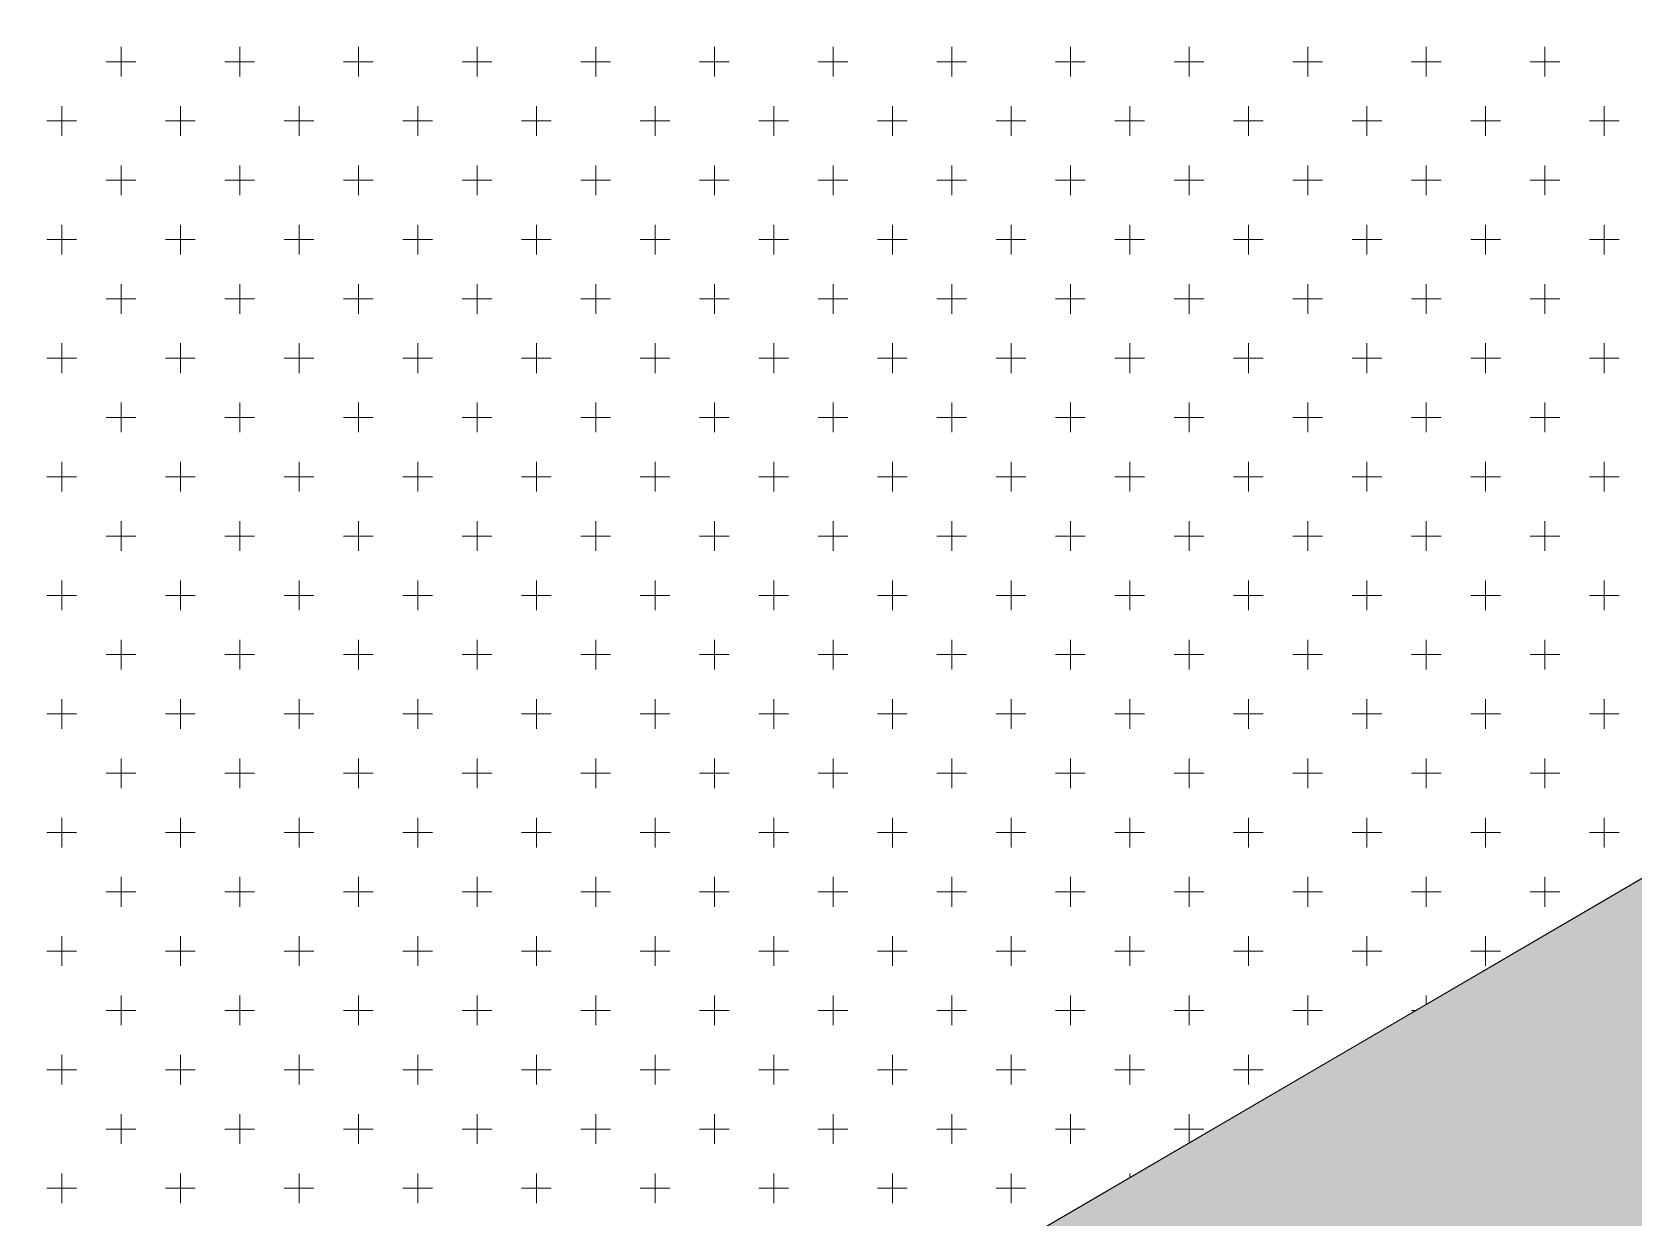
# Model space of a CAD drawing. Header units: metres. Extents: x 476631 to 477421, y 4483749 to 4484052.
# Drawn here: x 477110.9 to 477128.05, y 4483898.51 to 4483911.21 of the extents above; entities that cross this region are included whole.
import ezdxf

# ---------------------------------------------------------------- set-up
doc = ezdxf.new("R2010")
doc.units = ezdxf.units.M
for name, color, linetype, lineweight in [('PL_SAĞLIK', 150, 'Continuous', 0), ('serbest', 10, 'Continuous', 0), ('TK_PARSEL', 1, 'Continuous', 0)]:
    doc.layers.add(name, color=color, linetype=linetype, lineweight=lineweight)

msp = doc.modelspace()

# ---------------------------------------------------------------- hatches: boundary and pattern name
at = {"layer": 'serbest'}
h = msp.add_hatch(color=4, dxfattribs=at)
h.dxf.hatch_style = 1
h.paths.add_polyline_path([(477135.285, 4483906.329), (477094.387, 4483882.428), (477104.608, 4483871.307), (477142.628, 4483894.058)])

# ---------------------------------------------------------------- linework, layer by layer
at = {"layer": 'PL_SAĞLIK'}
msp.add_line((477160.327, 4483920.965), (477094.387, 4483882.428), dxfattribs=at)
at = {"layer": 'PL_SAĞLIK', "linetype": 'Continuous'}
for p, q in [((477111.854, 4483910.736), (477111.854, 4483911.054)), ((477113.124, 4483910.736), (477113.124, 4483911.054)), ((477114.394, 4483910.736), (477114.394, 4483911.054)), ((477115.664, 4483910.736), (477115.664, 4483911.054)), ((477116.934, 4483910.736), (477116.934, 4483911.054)), ((477118.204, 4483910.736), (477118.204, 4483911.054)), ((477119.474, 4483910.736), (477119.474, 4483911.054)), ((477120.744, 4483910.736), (477120.744, 4483911.054)), ((477122.014, 4483910.736), (477122.014, 4483911.054)), ((477123.284, 4483910.736), (477123.284, 4483911.054)), ((477124.554, 4483910.736), (477124.554, 4483911.054)), ((477125.824, 4483910.736), (477125.824, 4483911.054)), ((477127.094, 4483910.736), (477127.094, 4483911.054)), ((477111.695, 4483910.895), (477112.013, 4483910.895)), ((477112.965, 4483910.895), (477113.283, 4483910.895)), ((477114.235, 4483910.895), (477114.553, 4483910.895)), ((477115.505, 4483910.895), (477115.823, 4483910.895)), ((477116.775, 4483910.895), (477117.093, 4483910.895)), ((477118.045, 4483910.895), (477118.363, 4483910.895)), ((477119.315, 4483910.895), (477119.633, 4483910.895)), ((477120.585, 4483910.895), (477120.903, 4483910.895)), ((477121.855, 4483910.895), (477122.173, 4483910.895)), ((477123.125, 4483910.895), (477123.443, 4483910.895)), ((477124.395, 4483910.895), (477124.713, 4483910.895)), ((477125.665, 4483910.895), (477125.983, 4483910.895)), ((477126.935, 4483910.895), (477127.253, 4483910.895)), ((477111.06, 4483910.26), (477111.377, 4483910.26)), ((477111.219, 4483910.101), (477111.219, 4483910.419)), ((477112.33, 4483910.26), (477112.647, 4483910.26)), ((477112.489, 4483910.101), (477112.489, 4483910.419)), ((477113.6, 4483910.26), (477113.917, 4483910.26)), ((477113.759, 4483910.101), (477113.759, 4483910.419)), ((477114.87, 4483910.26), (477115.187, 4483910.26)), ((477115.029, 4483910.101), (477115.029, 4483910.419)), ((477116.14, 4483910.26), (477116.458, 4483910.26)), ((477116.299, 4483910.101), (477116.299, 4483910.419)), ((477117.41, 4483910.26), (477117.727, 4483910.26)), ((477117.569, 4483910.101), (477117.569, 4483910.419)), ((477118.68, 4483910.26), (477118.997, 4483910.26)), ((477118.839, 4483910.101), (477118.839, 4483910.419)), ((477119.95, 4483910.26), (477120.268, 4483910.26)), ((477120.109, 4483910.101), (477120.109, 4483910.419)), ((477121.22, 4483910.26), (477121.537, 4483910.26)), ((477121.379, 4483910.101), (477121.379, 4483910.419)), ((477122.49, 4483910.26), (477122.808, 4483910.26)), ((477122.649, 4483910.101), (477122.649, 4483910.419)), ((477123.76, 4483910.26), (477124.078, 4483910.26)), ((477123.919, 4483910.101), (477123.919, 4483910.419)), ((477125.03, 4483910.26), (477125.348, 4483910.26)), ((477125.189, 4483910.101), (477125.189, 4483910.419)), ((477126.3, 4483910.26), (477126.618, 4483910.26)), ((477126.459, 4483910.101), (477126.459, 4483910.419)), ((477127.57, 4483910.26), (477127.888, 4483910.26)), ((477127.729, 4483910.101), (477127.729, 4483910.419)), ((477111.854, 4483909.466), (477111.854, 4483909.784)), ((477113.124, 4483909.466), (477113.124, 4483909.784)), ((477114.394, 4483909.466), (477114.394, 4483909.784)), ((477115.664, 4483909.466), (477115.664, 4483909.784)), ((477116.934, 4483909.466), (477116.934, 4483909.784)), ((477118.204, 4483909.466), (477118.204, 4483909.784)), ((477119.474, 4483909.466), (477119.474, 4483909.784)), ((477120.744, 4483909.466), (477120.744, 4483909.784)), ((477122.014, 4483909.466), (477122.014, 4483909.784)), ((477123.284, 4483909.466), (477123.284, 4483909.784)), ((477124.554, 4483909.466), (477124.554, 4483909.784)), ((477125.824, 4483909.466), (477125.824, 4483909.784)), ((477127.094, 4483909.466), (477127.094, 4483909.784)), ((477111.695, 4483909.625), (477112.013, 4483909.625)), ((477112.965, 4483909.625), (477113.283, 4483909.625)), ((477114.235, 4483909.625), (477114.553, 4483909.625)), ((477115.505, 4483909.625), (477115.823, 4483909.625)), ((477116.775, 4483909.625), (477117.093, 4483909.625)), ((477118.045, 4483909.625), (477118.363, 4483909.625)), ((477119.315, 4483909.625), (477119.633, 4483909.625)), ((477120.585, 4483909.625), (477120.903, 4483909.625)), ((477121.855, 4483909.625), (477122.173, 4483909.625)), ((477123.125, 4483909.625), (477123.443, 4483909.625)), ((477124.395, 4483909.625), (477124.713, 4483909.625)), ((477125.665, 4483909.625), (477125.983, 4483909.625)), ((477126.935, 4483909.625), (477127.253, 4483909.625)), ((477111.219, 4483908.831), (477111.219, 4483909.149)), ((477112.489, 4483908.831), (477112.489, 4483909.149)), ((477113.759, 4483908.831), (477113.759, 4483909.149)), ((477115.029, 4483908.831), (477115.029, 4483909.149)), ((477116.299, 4483908.831), (477116.299, 4483909.149)), ((477117.569, 4483908.831), (477117.569, 4483909.149)), ((477118.839, 4483908.831), (477118.839, 4483909.149)), ((477120.109, 4483908.831), (477120.109, 4483909.149)), ((477121.379, 4483908.831), (477121.379, 4483909.149)), ((477122.649, 4483908.831), (477122.649, 4483909.149)), ((477123.919, 4483908.831), (477123.919, 4483909.149)), ((477125.189, 4483908.831), (477125.189, 4483909.149)), ((477126.459, 4483908.831), (477126.459, 4483909.149)), ((477127.729, 4483908.831), (477127.729, 4483909.149)), ((477111.06, 4483908.99), (477111.377, 4483908.99)), ((477112.33, 4483908.99), (477112.647, 4483908.99)), ((477113.6, 4483908.99), (477113.917, 4483908.99)), ((477114.87, 4483908.99), (477115.187, 4483908.99)), ((477116.14, 4483908.99), (477116.458, 4483908.99)), ((477117.41, 4483908.99), (477117.727, 4483908.99)), ((477118.68, 4483908.99), (477118.997, 4483908.99)), ((477119.95, 4483908.99), (477120.268, 4483908.99)), ((477121.22, 4483908.99), (477121.537, 4483908.99)), ((477122.49, 4483908.99), (477122.808, 4483908.99)), ((477123.76, 4483908.99), (477124.078, 4483908.99)), ((477125.03, 4483908.99), (477125.348, 4483908.99)), ((477126.3, 4483908.99), (477126.618, 4483908.99)), ((477127.57, 4483908.99), (477127.888, 4483908.99)), ((477111.854, 4483908.196), (477111.854, 4483908.514)), ((477113.124, 4483908.196), (477113.124, 4483908.514)), ((477114.394, 4483908.196), (477114.394, 4483908.514)), ((477115.664, 4483908.196), (477115.664, 4483908.514)), ((477116.934, 4483908.196), (477116.934, 4483908.514)), ((477118.204, 4483908.196), (477118.204, 4483908.514)), ((477119.474, 4483908.196), (477119.474, 4483908.514)), ((477120.744, 4483908.196), (477120.744, 4483908.514)), ((477122.014, 4483908.196), (477122.014, 4483908.514)), ((477123.284, 4483908.196), (477123.284, 4483908.514)), ((477124.554, 4483908.196), (477124.554, 4483908.514)), ((477125.824, 4483908.196), (477125.824, 4483908.514)), ((477127.094, 4483908.196), (477127.094, 4483908.514)), ((477111.695, 4483908.355), (477112.013, 4483908.355)), ((477112.965, 4483908.355), (477113.283, 4483908.355)), ((477114.235, 4483908.355), (477114.553, 4483908.355)), ((477115.505, 4483908.355), (477115.823, 4483908.355)), ((477116.775, 4483908.355), (477117.093, 4483908.355)), ((477118.045, 4483908.355), (477118.363, 4483908.355)), ((477119.315, 4483908.355), (477119.633, 4483908.355)), ((477120.585, 4483908.355), (477120.903, 4483908.355)), ((477121.855, 4483908.355), (477122.173, 4483908.355)), ((477123.125, 4483908.355), (477123.443, 4483908.355)), ((477124.395, 4483908.355), (477124.713, 4483908.355)), ((477125.665, 4483908.355), (477125.983, 4483908.355)), ((477126.935, 4483908.355), (477127.253, 4483908.355)), ((477111.219, 4483907.561), (477111.219, 4483907.879)), ((477112.489, 4483907.561), (477112.489, 4483907.879)), ((477113.759, 4483907.561), (477113.759, 4483907.879)), ((477115.029, 4483907.561), (477115.029, 4483907.879)), ((477116.299, 4483907.561), (477116.299, 4483907.879)), ((477117.569, 4483907.561), (477117.569, 4483907.879)), ((477118.839, 4483907.561), (477118.839, 4483907.879)), ((477120.109, 4483907.561), (477120.109, 4483907.879)), ((477121.379, 4483907.561), (477121.379, 4483907.879)), ((477122.649, 4483907.561), (477122.649, 4483907.879)), ((477123.919, 4483907.561), (477123.919, 4483907.879)), ((477125.189, 4483907.561), (477125.189, 4483907.879)), ((477126.459, 4483907.561), (477126.459, 4483907.879)), ((477127.729, 4483907.561), (477127.729, 4483907.879)), ((477111.06, 4483907.72), (477111.377, 4483907.72)), ((477112.33, 4483907.72), (477112.647, 4483907.72)), ((477113.6, 4483907.72), (477113.917, 4483907.72)), ((477114.87, 4483907.72), (477115.187, 4483907.72)), ((477116.14, 4483907.72), (477116.458, 4483907.72)), ((477117.41, 4483907.72), (477117.727, 4483907.72)), ((477118.68, 4483907.72), (477118.997, 4483907.72)), ((477119.95, 4483907.72), (477120.268, 4483907.72)), ((477121.22, 4483907.72), (477121.537, 4483907.72)), ((477122.49, 4483907.72), (477122.808, 4483907.72)), ((477123.76, 4483907.72), (477124.078, 4483907.72)), ((477125.03, 4483907.72), (477125.348, 4483907.72)), ((477126.3, 4483907.72), (477126.618, 4483907.72)), ((477127.57, 4483907.72), (477127.888, 4483907.72)), ((477111.854, 4483906.926), (477111.854, 4483907.244)), ((477113.124, 4483906.926), (477113.124, 4483907.244)), ((477114.394, 4483906.926), (477114.394, 4483907.244)), ((477115.664, 4483906.926), (477115.664, 4483907.244)), ((477116.934, 4483906.926), (477116.934, 4483907.244)), ((477118.204, 4483906.926), (477118.204, 4483907.244)), ((477119.474, 4483906.926), (477119.474, 4483907.244)), ((477120.744, 4483906.926), (477120.744, 4483907.244)), ((477122.014, 4483906.926), (477122.014, 4483907.244)), ((477123.284, 4483906.926), (477123.284, 4483907.244)), ((477124.554, 4483906.926), (477124.554, 4483907.244)), ((477125.824, 4483906.926), (477125.824, 4483907.244)), ((477127.094, 4483906.926), (477127.094, 4483907.244)), ((477111.695, 4483907.085), (477112.013, 4483907.085)), ((477112.965, 4483907.085), (477113.283, 4483907.085)), ((477114.235, 4483907.085), (477114.553, 4483907.085)), ((477115.505, 4483907.085), (477115.823, 4483907.085)), ((477116.775, 4483907.085), (477117.093, 4483907.085)), ((477118.045, 4483907.085), (477118.363, 4483907.085)), ((477119.315, 4483907.085), (477119.633, 4483907.085)), ((477120.585, 4483907.085), (477120.903, 4483907.085)), ((477121.855, 4483907.085), (477122.173, 4483907.085)), ((477123.125, 4483907.085), (477123.443, 4483907.085)), ((477124.395, 4483907.085), (477124.713, 4483907.085)), ((477125.665, 4483907.085), (477125.983, 4483907.085)), ((477126.935, 4483907.085), (477127.253, 4483907.085)), ((477111.219, 4483906.291), (477111.219, 4483906.609)), ((477112.489, 4483906.291), (477112.489, 4483906.609)), ((477113.759, 4483906.291), (477113.759, 4483906.609)), ((477115.029, 4483906.291), (477115.029, 4483906.609)), ((477116.299, 4483906.291), (477116.299, 4483906.609)), ((477117.569, 4483906.291), (477117.569, 4483906.609)), ((477118.839, 4483906.291), (477118.839, 4483906.609)), ((477120.109, 4483906.291), (477120.109, 4483906.609)), ((477121.379, 4483906.291), (477121.379, 4483906.609)), ((477122.649, 4483906.291), (477122.649, 4483906.609)), ((477123.919, 4483906.291), (477123.919, 4483906.609)), ((477125.189, 4483906.291), (477125.189, 4483906.609)), ((477126.459, 4483906.291), (477126.459, 4483906.609)), ((477127.729, 4483906.291), (477127.729, 4483906.609)), ((477111.06, 4483906.45), (477111.377, 4483906.45)), ((477112.33, 4483906.45), (477112.647, 4483906.45)), ((477113.6, 4483906.45), (477113.917, 4483906.45)), ((477114.87, 4483906.45), (477115.187, 4483906.45)), ((477116.14, 4483906.45), (477116.458, 4483906.45)), ((477117.41, 4483906.45), (477117.727, 4483906.45)), ((477118.68, 4483906.45), (477118.997, 4483906.45)), ((477119.95, 4483906.45), (477120.268, 4483906.45)), ((477121.22, 4483906.45), (477121.537, 4483906.45)), ((477122.49, 4483906.45), (477122.808, 4483906.45)), ((477123.76, 4483906.45), (477124.078, 4483906.45)), ((477125.03, 4483906.45), (477125.348, 4483906.45)), ((477126.3, 4483906.45), (477126.618, 4483906.45)), ((477127.57, 4483906.45), (477127.888, 4483906.45)), ((477111.854, 4483905.656), (477111.854, 4483905.974)), ((477113.124, 4483905.656), (477113.124, 4483905.974)), ((477114.394, 4483905.656), (477114.394, 4483905.974)), ((477115.664, 4483905.656), (477115.664, 4483905.974)), ((477116.934, 4483905.656), (477116.934, 4483905.974)), ((477118.204, 4483905.656), (477118.204, 4483905.974)), ((477119.474, 4483905.656), (477119.474, 4483905.974)), ((477120.744, 4483905.656), (477120.744, 4483905.974)), ((477122.014, 4483905.656), (477122.014, 4483905.974)), ((477123.284, 4483905.656), (477123.284, 4483905.974)), ((477124.554, 4483905.656), (477124.554, 4483905.974)), ((477125.824, 4483905.656), (477125.824, 4483905.974)), ((477127.094, 4483905.656), (477127.094, 4483905.974)), ((477111.695, 4483905.815), (477112.013, 4483905.815)), ((477112.965, 4483905.815), (477113.283, 4483905.815)), ((477114.235, 4483905.815), (477114.553, 4483905.815)), ((477115.505, 4483905.815), (477115.823, 4483905.815)), ((477116.775, 4483905.815), (477117.093, 4483905.815)), ((477118.045, 4483905.815), (477118.363, 4483905.815)), ((477119.315, 4483905.815), (477119.633, 4483905.815)), ((477120.585, 4483905.815), (477120.903, 4483905.815)), ((477121.855, 4483905.815), (477122.173, 4483905.815)), ((477123.125, 4483905.815), (477123.443, 4483905.815)), ((477124.395, 4483905.815), (477124.713, 4483905.815)), ((477125.665, 4483905.815), (477125.983, 4483905.815)), ((477126.935, 4483905.815), (477127.253, 4483905.815)), ((477111.219, 4483905.021), (477111.219, 4483905.339)), ((477112.489, 4483905.021), (477112.489, 4483905.339)), ((477113.759, 4483905.021), (477113.759, 4483905.339)), ((477115.029, 4483905.021), (477115.029, 4483905.339)), ((477116.299, 4483905.021), (477116.299, 4483905.339)), ((477117.569, 4483905.021), (477117.569, 4483905.339)), ((477118.839, 4483905.021), (477118.839, 4483905.339)), ((477120.109, 4483905.021), (477120.109, 4483905.339)), ((477121.379, 4483905.021), (477121.379, 4483905.339)), ((477122.649, 4483905.021), (477122.649, 4483905.339)), ((477123.919, 4483905.021), (477123.919, 4483905.339)), ((477125.189, 4483905.021), (477125.189, 4483905.339)), ((477126.459, 4483905.021), (477126.459, 4483905.339)), ((477127.729, 4483905.021), (477127.729, 4483905.339)), ((477111.06, 4483905.18), (477111.377, 4483905.18)), ((477112.33, 4483905.18), (477112.647, 4483905.18)), ((477113.6, 4483905.18), (477113.917, 4483905.18)), ((477114.87, 4483905.18), (477115.187, 4483905.18)), ((477116.14, 4483905.18), (477116.458, 4483905.18)), ((477117.41, 4483905.18), (477117.727, 4483905.18)), ((477118.68, 4483905.18), (477118.997, 4483905.18)), ((477119.95, 4483905.18), (477120.268, 4483905.18)), ((477121.22, 4483905.18), (477121.537, 4483905.18)), ((477122.49, 4483905.18), (477122.808, 4483905.18)), ((477123.76, 4483905.18), (477124.078, 4483905.18)), ((477125.03, 4483905.18), (477125.348, 4483905.18)), ((477126.3, 4483905.18), (477126.618, 4483905.18)), ((477127.57, 4483905.18), (477127.888, 4483905.18)), ((477111.854, 4483904.386), (477111.854, 4483904.704)), ((477113.124, 4483904.386), (477113.124, 4483904.704)), ((477114.394, 4483904.386), (477114.394, 4483904.704)), ((477115.664, 4483904.386), (477115.664, 4483904.704)), ((477116.934, 4483904.386), (477116.934, 4483904.704)), ((477118.204, 4483904.386), (477118.204, 4483904.704)), ((477119.474, 4483904.386), (477119.474, 4483904.704)), ((477120.744, 4483904.386), (477120.744, 4483904.704)), ((477122.014, 4483904.386), (477122.014, 4483904.704)), ((477123.284, 4483904.386), (477123.284, 4483904.704)), ((477124.554, 4483904.386), (477124.554, 4483904.704)), ((477125.824, 4483904.386), (477125.824, 4483904.704)), ((477127.094, 4483904.386), (477127.094, 4483904.704)), ((477111.695, 4483904.545), (477112.013, 4483904.545)), ((477112.965, 4483904.545), (477113.283, 4483904.545)), ((477114.235, 4483904.545), (477114.553, 4483904.545)), ((477115.505, 4483904.545), (477115.823, 4483904.545)), ((477116.775, 4483904.545), (477117.093, 4483904.545)), ((477118.045, 4483904.545), (477118.363, 4483904.545)), ((477119.315, 4483904.545), (477119.633, 4483904.545)), ((477120.585, 4483904.545), (477120.903, 4483904.545)), ((477121.855, 4483904.545), (477122.173, 4483904.545)), ((477123.125, 4483904.545), (477123.443, 4483904.545)), ((477124.395, 4483904.545), (477124.713, 4483904.545)), ((477125.665, 4483904.545), (477125.983, 4483904.545)), ((477126.935, 4483904.545), (477127.253, 4483904.545)), ((477111.06, 4483903.91), (477111.377, 4483903.91)), ((477111.219, 4483903.751), (477111.219, 4483904.069)), ((477112.33, 4483903.91), (477112.647, 4483903.91)), ((477112.489, 4483903.751), (477112.489, 4483904.069)), ((477113.6, 4483903.91), (477113.917, 4483903.91)), ((477113.759, 4483903.751), (477113.759, 4483904.069)), ((477114.87, 4483903.91), (477115.187, 4483903.91)), ((477115.029, 4483903.751), (477115.029, 4483904.069)), ((477116.14, 4483903.91), (477116.458, 4483903.91)), ((477116.299, 4483903.751), (477116.299, 4483904.069)), ((477117.41, 4483903.91), (477117.727, 4483903.91)), ((477117.569, 4483903.751), (477117.569, 4483904.069)), ((477118.68, 4483903.91), (477118.997, 4483903.91)), ((477118.839, 4483903.751), (477118.839, 4483904.069)), ((477119.95, 4483903.91), (477120.268, 4483903.91)), ((477120.109, 4483903.751), (477120.109, 4483904.069)), ((477121.22, 4483903.91), (477121.537, 4483903.91)), ((477121.379, 4483903.751), (477121.379, 4483904.069)), ((477122.49, 4483903.91), (477122.808, 4483903.91)), ((477122.649, 4483903.751), (477122.649, 4483904.069)), ((477123.76, 4483903.91), (477124.078, 4483903.91)), ((477123.919, 4483903.751), (477123.919, 4483904.069)), ((477125.03, 4483903.91), (477125.348, 4483903.91)), ((477125.189, 4483903.751), (477125.189, 4483904.069)), ((477126.3, 4483903.91), (477126.618, 4483903.91)), ((477126.459, 4483903.751), (477126.459, 4483904.069)), ((477127.57, 4483903.91), (477127.888, 4483903.91)), ((477127.729, 4483903.751), (477127.729, 4483904.069)), ((477111.854, 4483903.116), (477111.854, 4483903.434)), ((477113.124, 4483903.116), (477113.124, 4483903.434)), ((477114.394, 4483903.116), (477114.394, 4483903.434)), ((477115.664, 4483903.116), (477115.664, 4483903.434)), ((477116.934, 4483903.116), (477116.934, 4483903.434)), ((477118.204, 4483903.116), (477118.204, 4483903.434)), ((477119.474, 4483903.116), (477119.474, 4483903.434)), ((477120.744, 4483903.116), (477120.744, 4483903.434)), ((477122.014, 4483903.116), (477122.014, 4483903.434)), ((477123.284, 4483903.116), (477123.284, 4483903.434)), ((477124.554, 4483903.116), (477124.554, 4483903.434)), ((477125.824, 4483903.116), (477125.824, 4483903.434)), ((477127.094, 4483903.116), (477127.094, 4483903.434)), ((477111.695, 4483903.275), (477112.013, 4483903.275)), ((477112.965, 4483903.275), (477113.283, 4483903.275)), ((477114.235, 4483903.275), (477114.553, 4483903.275)), ((477115.505, 4483903.275), (477115.823, 4483903.275)), ((477116.775, 4483903.275), (477117.093, 4483903.275)), ((477118.045, 4483903.275), (477118.363, 4483903.275)), ((477119.315, 4483903.275), (477119.633, 4483903.275)), ((477120.585, 4483903.275), (477120.903, 4483903.275)), ((477121.855, 4483903.275), (477122.173, 4483903.275)), ((477123.125, 4483903.275), (477123.443, 4483903.275)), ((477124.395, 4483903.275), (477124.713, 4483903.275)), ((477125.665, 4483903.275), (477125.983, 4483903.275)), ((477126.935, 4483903.275), (477127.253, 4483903.275)), ((477111.219, 4483902.481), (477111.219, 4483902.799)), ((477112.489, 4483902.481), (477112.489, 4483902.799)), ((477113.759, 4483902.481), (477113.759, 4483902.799)), ((477115.029, 4483902.481), (477115.029, 4483902.799)), ((477116.299, 4483902.481), (477116.299, 4483902.799)), ((477117.569, 4483902.481), (477117.569, 4483902.799)), ((477118.839, 4483902.481), (477118.839, 4483902.799)), ((477120.109, 4483902.481), (477120.109, 4483902.799)), ((477121.379, 4483902.481), (477121.379, 4483902.799)), ((477122.649, 4483902.481), (477122.649, 4483902.799)), ((477123.919, 4483902.481), (477123.919, 4483902.799)), ((477125.189, 4483902.481), (477125.189, 4483902.799)), ((477126.459, 4483902.481), (477126.459, 4483902.799)), ((477127.729, 4483902.481), (477127.729, 4483902.799)), ((477111.06, 4483902.64), (477111.377, 4483902.64)), ((477112.33, 4483902.64), (477112.647, 4483902.64)), ((477113.6, 4483902.64), (477113.917, 4483902.64)), ((477114.87, 4483902.64), (477115.187, 4483902.64)), ((477116.14, 4483902.64), (477116.458, 4483902.64)), ((477117.41, 4483902.64), (477117.727, 4483902.64)), ((477118.68, 4483902.64), (477118.997, 4483902.64)), ((477119.95, 4483902.64), (477120.268, 4483902.64)), ((477121.22, 4483902.64), (477121.537, 4483902.64)), ((477122.49, 4483902.64), (477122.808, 4483902.64)), ((477123.76, 4483902.64), (477124.078, 4483902.64)), ((477125.03, 4483902.64), (477125.348, 4483902.64)), ((477126.3, 4483902.64), (477126.618, 4483902.64)), ((477127.57, 4483902.64), (477127.888, 4483902.64)), ((477111.854, 4483901.846), (477111.854, 4483902.164)), ((477113.124, 4483901.846), (477113.124, 4483902.164)), ((477114.394, 4483901.846), (477114.394, 4483902.164)), ((477115.664, 4483901.846), (477115.664, 4483902.164)), ((477116.934, 4483901.846), (477116.934, 4483902.164)), ((477118.204, 4483901.846), (477118.204, 4483902.164)), ((477119.474, 4483901.846), (477119.474, 4483902.164)), ((477120.744, 4483901.846), (477120.744, 4483902.164)), ((477122.014, 4483901.846), (477122.014, 4483902.164)), ((477123.284, 4483901.846), (477123.284, 4483902.164)), ((477124.554, 4483901.846), (477124.554, 4483902.164)), ((477125.824, 4483901.846), (477125.824, 4483902.164)), ((477127.094, 4483901.846), (477127.094, 4483902.164)), ((477111.695, 4483902.005), (477112.013, 4483902.005)), ((477112.965, 4483902.005), (477113.283, 4483902.005)), ((477114.235, 4483902.005), (477114.553, 4483902.005)), ((477115.505, 4483902.005), (477115.823, 4483902.005)), ((477116.775, 4483902.005), (477117.093, 4483902.005)), ((477118.045, 4483902.005), (477118.363, 4483902.005)), ((477119.315, 4483902.005), (477119.633, 4483902.005)), ((477120.585, 4483902.005), (477120.903, 4483902.005)), ((477121.855, 4483902.005), (477122.173, 4483902.005)), ((477123.125, 4483902.005), (477123.443, 4483902.005)), ((477124.395, 4483902.005), (477124.713, 4483902.005)), ((477125.665, 4483902.005), (477125.983, 4483902.005)), ((477126.935, 4483902.005), (477127.253, 4483902.005)), ((477111.219, 4483901.211), (477111.219, 4483901.529)), ((477112.489, 4483901.211), (477112.489, 4483901.529)), ((477113.759, 4483901.211), (477113.759, 4483901.529)), ((477115.029, 4483901.211), (477115.029, 4483901.529)), ((477116.299, 4483901.211), (477116.299, 4483901.529)), ((477117.569, 4483901.211), (477117.569, 4483901.529)), ((477118.839, 4483901.211), (477118.839, 4483901.529)), ((477120.109, 4483901.211), (477120.109, 4483901.529)), ((477121.379, 4483901.211), (477121.379, 4483901.529)), ((477122.649, 4483901.211), (477122.649, 4483901.529)), ((477123.919, 4483901.211), (477123.919, 4483901.529)), ((477125.189, 4483901.211), (477125.189, 4483901.529)), ((477126.459, 4483901.211), (477126.459, 4483901.529)), ((477111.06, 4483901.37), (477111.377, 4483901.37)), ((477112.33, 4483901.37), (477112.647, 4483901.37)), ((477113.6, 4483901.37), (477113.917, 4483901.37)), ((477114.87, 4483901.37), (477115.187, 4483901.37)), ((477116.14, 4483901.37), (477116.458, 4483901.37)), ((477117.41, 4483901.37), (477117.727, 4483901.37)), ((477118.68, 4483901.37), (477118.997, 4483901.37)), ((477119.95, 4483901.37), (477120.268, 4483901.37)), ((477121.22, 4483901.37), (477121.537, 4483901.37)), ((477122.49, 4483901.37), (477122.808, 4483901.37)), ((477123.76, 4483901.37), (477124.078, 4483901.37)), ((477125.03, 4483901.37), (477125.348, 4483901.37)), ((477126.3, 4483901.37), (477126.618, 4483901.37)), ((477111.854, 4483900.576), (477111.854, 4483900.894)), ((477113.124, 4483900.576), (477113.124, 4483900.894)), ((477114.394, 4483900.576), (477114.394, 4483900.894)), ((477115.664, 4483900.576), (477115.664, 4483900.894)), ((477116.934, 4483900.576), (477116.934, 4483900.894)), ((477118.204, 4483900.576), (477118.204, 4483900.894)), ((477119.474, 4483900.576), (477119.474, 4483900.894)), ((477120.744, 4483900.576), (477120.744, 4483900.894)), ((477122.014, 4483900.576), (477122.014, 4483900.894)), ((477123.284, 4483900.576), (477123.284, 4483900.894)), ((477124.554, 4483900.576), (477124.554, 4483900.894)), ((477125.824, 4483900.8), (477125.824, 4483900.894)), ((477111.695, 4483900.735), (477112.013, 4483900.735)), ((477112.965, 4483900.735), (477113.283, 4483900.735)), ((477114.235, 4483900.735), (477114.553, 4483900.735)), ((477115.505, 4483900.735), (477115.823, 4483900.735)), ((477116.775, 4483900.735), (477117.093, 4483900.735)), ((477118.045, 4483900.735), (477118.363, 4483900.735)), ((477119.315, 4483900.735), (477119.633, 4483900.735)), ((477120.585, 4483900.735), (477120.903, 4483900.735)), ((477121.855, 4483900.735), (477122.173, 4483900.735)), ((477123.125, 4483900.735), (477123.443, 4483900.735)), ((477124.395, 4483900.735), (477124.713, 4483900.735)), ((477125.665, 4483900.735), (477125.712, 4483900.735)), ((477111.219, 4483899.941), (477111.219, 4483900.259)), ((477112.489, 4483899.941), (477112.489, 4483900.259)), ((477113.759, 4483899.941), (477113.759, 4483900.259)), ((477115.029, 4483899.941), (477115.029, 4483900.259)), ((477116.299, 4483899.941), (477116.299, 4483900.259)), ((477117.569, 4483899.941), (477117.569, 4483900.259)), ((477118.839, 4483899.941), (477118.839, 4483900.259)), ((477120.109, 4483899.941), (477120.109, 4483900.259)), ((477121.379, 4483899.941), (477121.379, 4483900.259)), ((477122.649, 4483899.941), (477122.649, 4483900.259)), ((477123.919, 4483899.941), (477123.919, 4483900.259)), ((477111.06, 4483900.1), (477111.377, 4483900.1)), ((477112.33, 4483900.1), (477112.647, 4483900.1)), ((477113.6, 4483900.1), (477113.917, 4483900.1)), ((477114.87, 4483900.1), (477115.187, 4483900.1)), ((477116.14, 4483900.1), (477116.458, 4483900.1)), ((477117.41, 4483900.1), (477117.727, 4483900.1)), ((477118.68, 4483900.1), (477118.997, 4483900.1)), ((477119.95, 4483900.1), (477120.268, 4483900.1)), ((477121.22, 4483900.1), (477121.537, 4483900.1)), ((477122.49, 4483900.1), (477122.808, 4483900.1)), ((477123.76, 4483900.1), (477124.078, 4483900.1)), ((477111.854, 4483899.306), (477111.854, 4483899.624)), ((477113.124, 4483899.306), (477113.124, 4483899.624)), ((477114.394, 4483899.306), (477114.394, 4483899.624)), ((477115.664, 4483899.306), (477115.664, 4483899.624)), ((477116.934, 4483899.306), (477116.934, 4483899.624)), ((477118.204, 4483899.306), (477118.204, 4483899.624)), ((477119.474, 4483899.306), (477119.474, 4483899.624)), ((477120.744, 4483899.306), (477120.744, 4483899.624)), ((477122.014, 4483899.306), (477122.014, 4483899.624)), ((477123.284, 4483899.316), (477123.284, 4483899.624)), ((477111.695, 4483899.465), (477112.013, 4483899.465)), ((477112.965, 4483899.465), (477113.283, 4483899.465)), ((477114.235, 4483899.465), (477114.553, 4483899.465)), ((477115.505, 4483899.465), (477115.823, 4483899.465)), ((477116.775, 4483899.465), (477117.093, 4483899.465)), ((477118.045, 4483899.465), (477118.363, 4483899.465)), ((477119.315, 4483899.465), (477119.633, 4483899.465)), ((477120.585, 4483899.465), (477120.903, 4483899.465)), ((477121.855, 4483899.465), (477122.173, 4483899.465)), ((477123.125, 4483899.465), (477123.443, 4483899.465)), ((477111.219, 4483898.671), (477111.219, 4483898.989)), ((477112.489, 4483898.671), (477112.489, 4483898.989)), ((477113.759, 4483898.671), (477113.759, 4483898.989)), ((477115.029, 4483898.671), (477115.029, 4483898.989)), ((477116.299, 4483898.671), (477116.299, 4483898.989)), ((477117.569, 4483898.671), (477117.569, 4483898.989)), ((477118.839, 4483898.671), (477118.839, 4483898.989)), ((477120.109, 4483898.671), (477120.109, 4483898.989)), ((477121.379, 4483898.671), (477121.379, 4483898.989)), ((477122.649, 4483898.945), (477122.649, 4483898.989)), ((477111.06, 4483898.83), (477111.377, 4483898.83)), ((477112.33, 4483898.83), (477112.647, 4483898.83)), ((477113.6, 4483898.83), (477113.917, 4483898.83)), ((477114.87, 4483898.83), (477115.187, 4483898.83)), ((477116.14, 4483898.83), (477116.458, 4483898.83)), ((477117.41, 4483898.83), (477117.727, 4483898.83)), ((477118.68, 4483898.83), (477118.997, 4483898.83)), ((477119.95, 4483898.83), (477120.268, 4483898.83)), ((477121.22, 4483898.83), (477121.537, 4483898.83))]:
    msp.add_line(p, q, dxfattribs=at)
at = {"layer": 'serbest'}
msp.add_lwpolyline([(477135.285, 4483906.329), (477142.628, 4483894.058), (477104.608, 4483871.307), (477094.387, 4483882.428), (477135.285, 4483906.329), (477142.628, 4483894.058)], dxfattribs=at)
at = {"layer": 'TK_PARSEL'}
msp.add_line((477094.387, 4483882.428), (477135.285, 4483906.329), dxfattribs=at)

doc.saveas('drawing.dxf')
